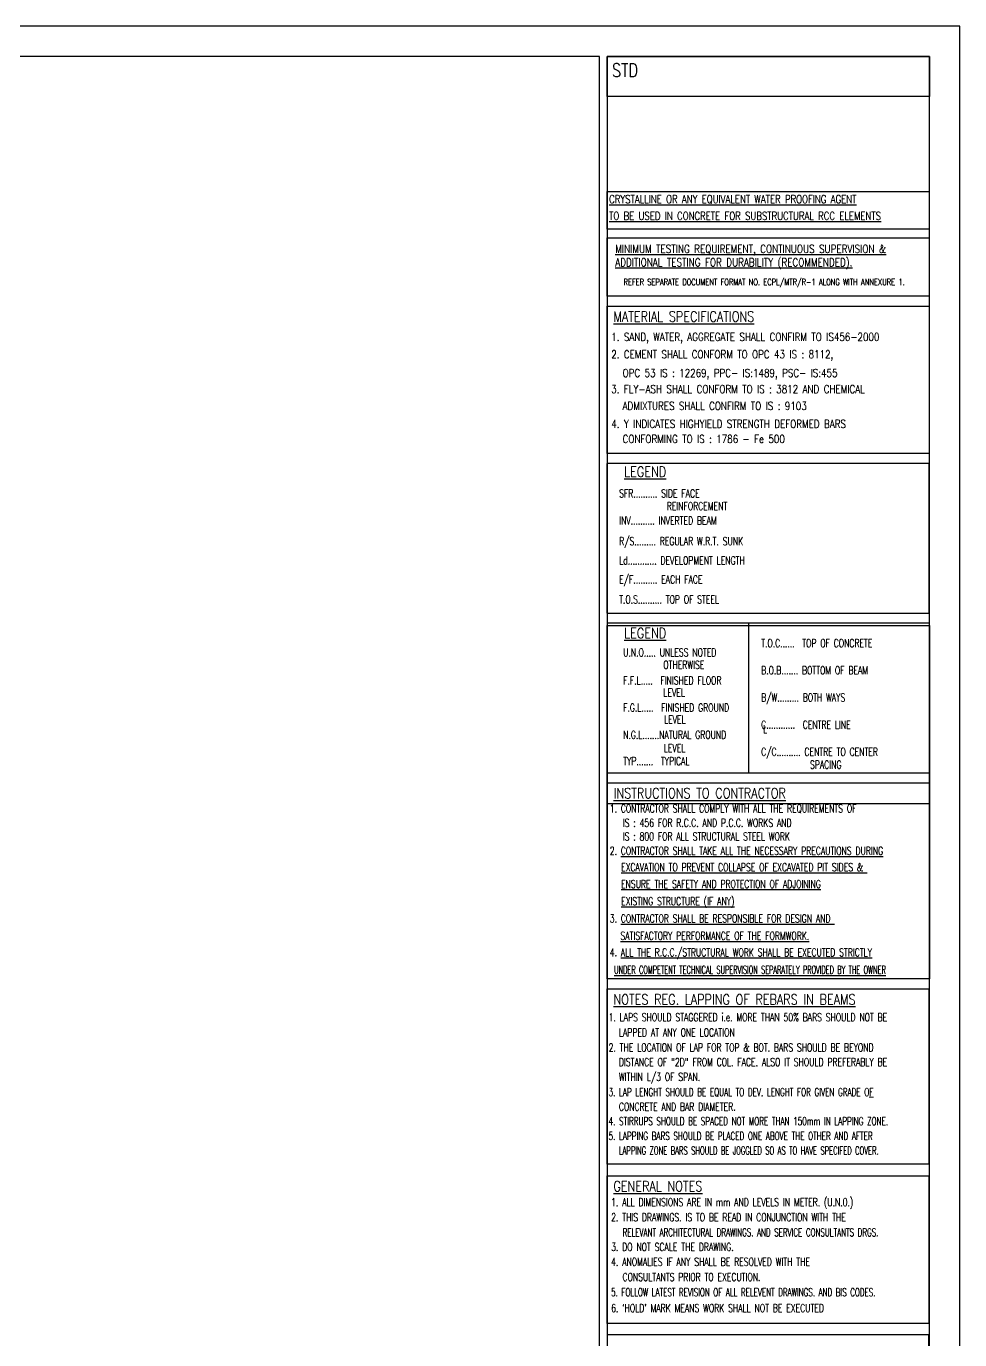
# Model space of a CAD drawing. Extents: x 324505 to 1272425, y -526289 to -156124.
# Drawn here: x 1232674 to 1267652, y -315503 to -266277 of the extents above; entities that cross this region are included whole.
import ezdxf
from ezdxf.enums import TextEntityAlignment as Align

# ---------------------------------------------------------------- set-up
doc = ezdxf.new("R2010")
doc.units = 0
doc.header["$LTSCALE"] = 500
doc.header["$MEASUREMENT"] = 0
for name, color, linetype in [('DIM1', 5, 'Continuous'), ('notes', 1, 'Continuous'), ('S-CONCRET LINE', 4, 'Continuous'), ('s_TITILE', 9, 'Continuous'), ('ss_TITILE', 9, 'Continuous'), ('TITLE', 4, 'Continuous')]:
    doc.layers.add(name, color=color, linetype=linetype)
doc.layers.add('HEADING-TXT', color=1, linetype='Continuous', lineweight=25)
doc.styles.add('ROMANS', font='simplex.shx', dxfattribs={"width": 0.8, "height": 275, "bigfont": 'bigfont.shx'})
doc.styles.add('TEXT1', font='simplex.shx', dxfattribs={"width": 0.75})

# ---------------------------------------------------------------- blocks, each defined once
blk = doc.blocks.new('zw$155A')
at = {"layer": 'DIM1', "color": 7}
for points in [[(78700, 53637), (87191, 53637), (87191, 52650), (78700, 52650)], [(78700, 52414), (87191, 52414), (87191, 50881), (78700, 50881)], [(78700, 50618), (87190, 50618), (87190, 46725), (78700, 46725)], [(87190, 46462), (78700, 46462), (78700, 42515), (87190, 42515)], [(87204, 42252), (78700, 42252), (78700, 38305), (87204, 38305)], [(78700, 38042), (87200, 38042), (87200, 32869), (78700, 32869)], [(78700, 32606), (87187, 32606), (87187, 27974), (78700, 27974)], [(78700, 27673), (87187, 27673), (87187, 23777), (78700, 23777)]]:
    blk.add_lwpolyline(points, close=True, dxfattribs=at)
at = {"layer": 's_TITILE', "color": 7}
blk.add_lwpolyline([(0, 0), (88000, 0), (88000, 58000), (0, 58000)], close=True, dxfattribs=at)
at = {"layer": 's_TITILE', "color": 1}
for points in [[(1300, 800), (78500, 800), (78500, 57200), (1300, 57200)], [(78700, 57200), (87200, 57200), (87200, 56143), (78700, 56143)], [(87200, 57200), (78700, 57200), (78700, 800), (87200, 800)]]:
    blk.add_lwpolyline(points, close=True, dxfattribs=at)
at = {"layer": 'TITLE', "color": 0}
for p, q in [((78700, 42515), (78700, 46462)), ((82436, 38305), (82436, 42252))]:
    blk.add_line(p, q, dxfattribs=at)
blk.add_lwpolyline([(87187, 23476), (78700, 23476), (78700, 19206), (87187, 19206)], close=True, dxfattribs=at)
at = {"layer": 'HEADING-TXT', "color": 6, "style": 'ROMANS'}
for s, height, width, p in [('%%UCRYSTALLINE OR ANY EQUIVALENT WATER PROOFING AGENT', 211.2, 0.78, (78751, 53332)), ('%%UTO BE USED IN CONCRETE FOR SUBSTRUCTURAL RCC ELEMENTS', 211.2, 0.78, (78751, 52892)), ('%%UMATERIAL SPECIFICATIONS', 271.54, 0.8, (78865, 50204)), ('%%ULEGEND', 271.5, 0.8, (79148, 46111)), ('%%ULEGEND', 271.5, 0.8, (79148, 41854)), ('%%UINSTRUCTIONS TO CONTRACTOR', 271.54, 0.8, (78870, 37629)), ('%%UNOTES REG. LAPPING OF REBARS IN BEAMS', 271.54, 0.8, (78866, 32187)), ('%%UGENERAL NOTES', 271.54, 0.8, (78865, 27259))]:
    blk.add_text(s, height=height, dxfattribs=dict(at, width=width)).set_placement(p)
at = {"layer": 'HEADING-TXT', "color": 6, "insert": (78913, 52232), "char_height": 212.411, "width": 8037.04, "attachment_point": 1, "style": 'ROMANS'}
blk.add_mtext('{\\LMINIMUM TESTING REQUIREMENT, CONTINUOUS \\Fsimplex.shx,bigfont.shx;SUPERVISION & ADDITIONAL TESTING \\Fsimplex.shx,bigfont.shx;FOR DURABILITY (RECOMMENDED).}', dxfattribs=at)
at = {"layer": 'notes', "color": 4, "style": 'ROMANS'}
for s, height, width, p in [('REFER SEPARATE DOCUMENT FORMAT NO. ECPL/MTR/R-1 ALONG WITH ANNEXURE 1.', 165.21, 0.7, (79131, 51167)), ('1. SAND, WATER, AGGREGATE SHALL CONFIRM TO IS456-2000', 211.2, 0.8, (78807, 49698)), ('2. CEMENT SHALL CONFORM TO OPC 43 IS : 8112,', 211.2, 0.8, (78807, 49239)), ('OPC 53 IS : 12269, PPC- IS:1489, PSC- IS:455  ', 211.2, 0.8, (79107, 48745)), ('3. FLY-ASH SHALL CONFORM TO IS : 3812 AND CHEMICAL ', 211.2, 0.8, (78807, 48321)), ('ADMIXTURES SHALL CONFIRM TO IS : 9103', 211.2, 0.8, (79107, 47878)), ('4. Y INDICATES HIGHYIELD STRENGTH DEFORMED BARS', 211.2, 0.8, (78807, 47403)), ('CONFORMING TO IS : 1786 - Fe 500', 211.2, 0.8, (79107, 47005)), ('SFR.......... SIDE FACE', 211.2, 0.7, (79016, 45568)), ('REINFORCEMENT', 211.2, 0.7, (80271, 45235)), ('INV.......... INVERTED BEAM', 211.2, 0.7, (79016, 44851)), ('R/S......... REGULAR W.R.T. SUNK', 211.2, 0.7, (79016, 44309)), ('Ld............ DEVELOPMENT LENGTH', 211.2, 0.7, (79016, 43801)), ('E/F.......... EACH FACE', 211.2, 0.7, (79016, 43299)), ('T.O.S.......... TOP OF STEEL', 211.2, 0.7, (79016, 42772)), ('T.O.C......  TOP OF CONCRETE', 211.2, 0.7, (82763, 41618)), ('U.N.O..... UNLESS NOTED', 211.2, 0.7, (79122, 41374)), ('OTHERWISE', 211.2, 0.7, (80181, 41046)), ('B.O.B....... BOTTOM OF BEAM', 211.2, 0.7, (82763, 40901)), ('F.F.L.....  FINISHED FLOOR', 211.2, 0.7, (79122, 40634)), ('LEVEL', 211.2, 0.7, (80181, 40312)), ('B/W......... BOTH WAYS', 211.2, 0.7, (82763, 40184)), ('F.G.L.....  FINISHED GROUND', 211.2, 0.7, (79122, 39917)), ('LEVEL', 211.2, 0.7, (80200, 39606)), ('C............  CENTRE LINE', 211.2, 0.7, (82763, 39467)), ('L', 211, 0.7, (82814, 39353)), ('N.G.L.......NATURAL GROUND', 211.2, 0.7, (79122, 39200)), ('LEVEL', 211.2, 0.7, (80193, 38849)), ('C/C.......... CENTRE TO CENTER', 211.2, 0.7, (82763, 38750)), ('TYP.......  TYPICAL', 211.2, 0.7, (79122, 38507)), ('SPACING', 211.2, 0.7, (84051, 38412)), ('1. CONTRACTOR SHALL COMPLY WITH ALL THE REQUIREMENTS OF ', 211.2, 0.7, (78768, 37255)), ('  IS : 456 FOR R.C.C. AND P.C.C. WORKS AND', 211.2, 0.7, (78908, 36877)), ('  IS : 800 FOR ALL STRUCTURAL STEEL WORK', 211.2, 0.7, (78908, 36518)), ('2. %%UCONTRACTOR SHALL TAKE ALL THE NECESSARY PRECAUTIONS DURING', 211.2, 0.7, (78768, 36138)), ('%%UEXCAVATION TO PREVENT COLLAPSE OF EXCAVATED PIT SIDES & ', 211.2, 0.7, (79066, 35707)), ('%%UENSURE THE SAFETY AND PROTECTION OF ADJOINING', 211.2, 0.7, (79066, 35263)), ('%%UEXISTING STRUCTURE (IF ANY)', 211.2, 0.7, (79066, 34809)), ('3. %%UCONTRACTOR SHALL BE RESPONSIBLE FOR DESIGN AND ', 211.2, 0.7, (78768, 34353)), ('%%uSATISFACTORY PERFORMANCE OF THE FORMWORK.', 211.2, 0.7, (79049, 33897)), ('4. %%UALL THE R.C.C./STRUCTURAL WORK SHALL BE EXECUTED STRICTLY', 211.2, 0.7, (78768, 33460)), ('%%UUNDER COMPETENT TECHNICAL SUPERVISION SEPARATELY PROVIDED BY THE OWNER', 211.2, 0.6, (78882, 33000)), ('1. LAPS SHOULD STAGGERED i.e. MORE THAN 50%%% BARS SHOULD NOT BE ', 211.2, 0.7, (78738, 31747)), ('LAPPED AT ANY ONE LOCATION', 211.2, 0.7, (79010, 31348)), ('2. THE LOCATION OF LAP FOR TOP & BOT. BARS SHOULD BE BEYOND ', 211.2, 0.7, (78738, 30950)), ('DISTANCE OF "2D" FROM COL. FACE. ALSO IT SHOULD PREFERABLY BE ', 211.2, 0.7, (79010, 30565)), ('WITHIN L/3 OF SPAN.', 211.2, 0.7, (79010, 30174)), ('3. LAP LENGHT SHOULD BE EQUAL TO DEV. LENGHT FOR GIVEN GRADE OF ', 211.2, 0.66, (78738, 29773)), ('CONCRETE AND BAR DIAMETER.', 211.2, 0.7, (79010, 29388)), ('4. STIRRUPS SHOULD BE SPACED NOT MORE THAN 150mm IN LAPPING ZONE.', 211.2, 0.66, (78738, 29006)), ('5. LAPPING BARS SHOULD BE PLACED ONE ABOVE THE OTHER AND AFTER ', 211.2, 0.66, (78738, 28615)), ('LAPPING ZONE BARS SHOULD BE JOGGLED SO AS TO HAVE SPECIFED COVER.', 211.2, 0.62, (79010, 28230)), ('1. ALL DIMENSIONS ARE IN mm AND LEVELS IN METER. (U.N.0.)', 211.2, 0.7, (78805, 26869)), ('2. THIS DRAWINGS. IS TO BE READ IN CONJUNCTION WITH THE', 211.2, 0.7, (78805, 26470)), ('RELEVANT ARCHITECTURAL DRAWINGS. AND SERVICE CONSULTANTS DRGS.', 211.2, 0.65, (79106, 26072)), ('3. DO NOT SCALE THE DRAWING. ', 211.2, 0.7, (78805, 25686)), ('4. ANOMALIES IF ANY SHALL BE RESOLVED WITH THE', 211.2, 0.7, (78805, 25294)), ('CONSULTANTS PRIOR TO EXECUTION.', 211.2, 0.7, (79106, 24893)), ('5. FOLLOW LATEST REVISION OF ALL RELEVENT DRAWINGS. AND BIS CODES.', 211.2, 0.65, (78805, 24491)), ("6. `HOLD' MARK MEANS WORK SHALL NOT BE EXECUTED", 211.2, 0.7, (78805, 24075))]:
    blk.add_text(s, height=height, dxfattribs=dict(at, width=width)).set_placement(p)

msp = doc.modelspace()

# ---------------------------------------------------------------- linework, layer by layer
at = {"layer": 'S-CONCRET LINE', "elevation": 0}
msp.add_lwpolyline([(1254442.114, -288734.141), (1266515.978, -288734.141), (1266515.978, -295422.846), (1254442.114, -295422.846)], close=True, dxfattribs=at)

# ---------------------------------------------------------------- block references
at = {"xscale": 1.420454545454545, "yscale": 1.420454545454545, "zscale": 1.420454545454545}
msp.add_blockref('zw$155A', (1142652.342, -348663.35), dxfattribs=at)

# ---------------------------------------------------------------- texts
at = {"layer": 'ss_TITILE', "color": 2, "style": 'TEXT1', "width": 0.75}
msp.add_text('-', height=296.718, dxfattribs=at).set_placement((1264341.729, -306541.935, 0), align=Align.CENTER)
at = {"layer": 'TITLE', "color": 2, "style": 'ROMANS', "width": 0.8}
msp.add_text('STD', height=497.1591, dxfattribs=at).set_placement((1254623.927, -267924.345), align=Align.MIDDLE_LEFT)

doc.saveas('drawing.dxf')
